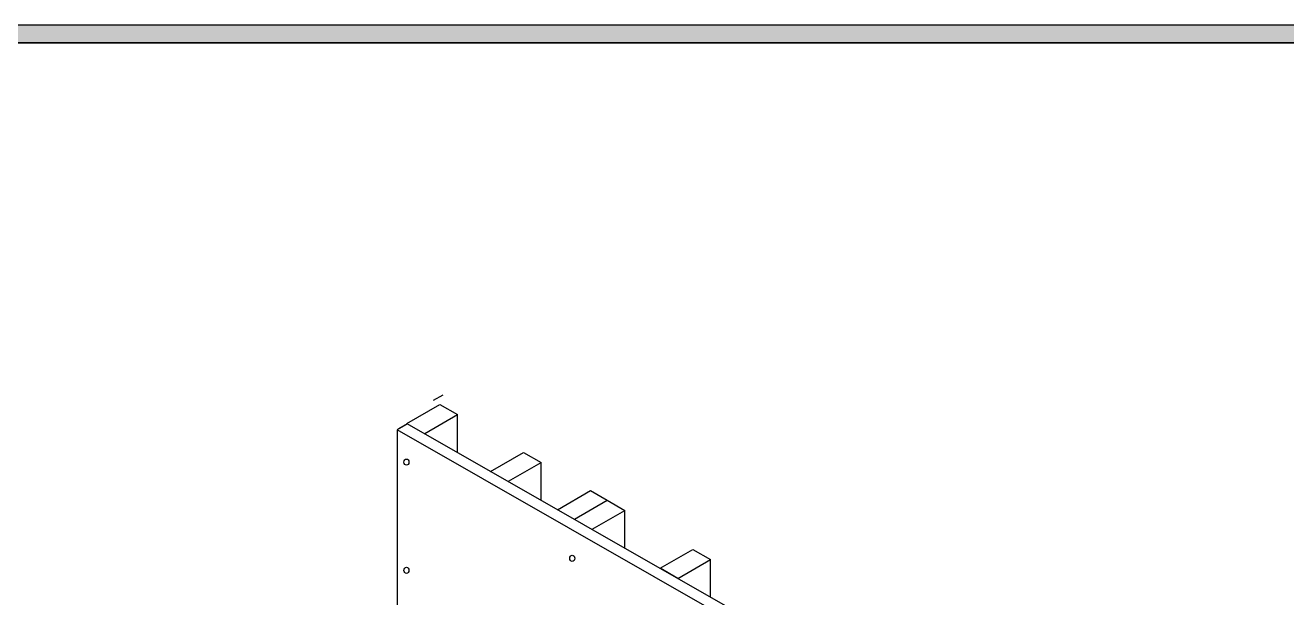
# Model space of a CAD drawing. Extents: x -1140 to 5605, y -816 to 2382.
# Drawn here: x 562 to 1210, y 1431 to 1725 of the extents above; entities that cross this region are included whole.
import ezdxf

# ---------------------------------------------------------------- set-up
doc = ezdxf.new("R2010")
doc.units = 0
doc.header["$MEASUREMENT"] = 0
for name, color, linetype, lineweight in [('G-ANNO-TTLB', 7, 'Continuous', 0), ('TYVEK', 7, 'Continuous', 0), ('wall scratch', 7, 'Continuous', 0)]:
    doc.layers.add(name, color=color, linetype=linetype, lineweight=lineweight)

# ---------------------------------------------------------------- blocks, each defined once
blk = doc.blocks.new('Block_45')
at = {"layer": 'wall scratch', "color": 18, "lineweight": 25, "true_color": 0x000000}
for points in [[(753.11, 1517.72)], [(753.11, 1095.36)]]:
    blk.add_lwpolyline(points, dxfattribs=at)
blk = doc.blocks.new('Block_48')
at = {"layer": 'wall scratch', "color": 18, "lineweight": 25, "true_color": 0x000000}
for centre in [(757.48, 1500.84), (842.69, 1451.47), (757.48, 1445.23), (931.26, 1400.15), (757.48, 1391.21), (843.99, 1373.27), (886.94, 1348.38), (1013.47, 1352.53), (757.48, 1337.2), (842.69, 1335.69), (932.55, 1321.95), (1013.47, 1296.92), (937.47, 1293.12), (757.48, 1278.09), (842.69, 1281.67), (937.47, 1239.11), (1013.47, 1242.9), (842.69, 1222.57), (757.69, 1211.64), (1013.47, 1188.88), (937.47, 1180), (757.48, 1156.69), (1013.47, 1129.78), (757.48, 1103.94), (1013.68, 1063.33), (842.69, 1054.57), (1013.47, 1008.37), (931.26, 1003.26), (1013.47, 955.63)]:
    blk.add_ellipse(centre, major_axis=(0, 1.59), ratio=0.812499, dxfattribs=at)

msp = doc.modelspace()

# ---------------------------------------------------------------- hatches: boundary and pattern name
at = {"layer": 'G-ANNO-TTLB', "true_color": 0xff00ff, "transparency": 33554687}
h = msp.add_hatch(color=6, dxfattribs=at)
edge = h.paths.add_edge_path()
edge.add_spline(control_points=[(1815.43, -731.7), (1815.43, -731.7), (-1114.08, -731.7), (-1114.08, -731.7), (-1114.08, -731.7), (-1114.08, 1725.3), (-1114.08, 1725.3), (-1114.08, 1725.3), (1815.43, 1725.3), (1815.43, 1725.3), (1815.43, 1725.3), (1815.43, -731.7), (1815.43, -731.7)], knot_values=[0, 0, 0, 0, 1, 1, 1, 2, 2, 2, 3, 3, 3, 4, 4, 4, 4], degree=3, periodic=0)
edge = h.paths.add_edge_path()
edge.add_spline(control_points=[(-1105.08, 1716.3), (-1105.08, 1716.3), (-1105.08, -722.7), (-1105.08, -722.7), (-1105.08, -722.7), (1806.43, -722.7), (1806.43, -722.7), (1806.43, -722.7), (1806.43, 1716.3), (1806.43, 1716.3), (1806.43, 1716.3), (-1105.08, 1716.3), (-1105.08, 1716.3)], knot_values=[0, 0, 0, 0, 1, 1, 1, 2, 2, 2, 3, 3, 3, 4, 4, 4, 4], degree=3, periodic=0)
edge.add_line((-1105.08, 1716.3), (-1105.08, 1716.3))

# ---------------------------------------------------------------- linework, layer by layer
at = {"layer": 'G-ANNO-TTLB', "color": 6, "lineweight": 30, "true_color": 0xff00ff}
for p, q in [((1815.43, 1725.3), (-1114.08, 1725.3)), ((1806.43, 1716.3), (-1105.08, 1716.3)), ((-1105.08, 1716.3), (1806.43, 1716.3))]:
    msp.add_line(p, q, dxfattribs=at)
at = {"layer": 'G-ANNO-TTLB'}
for points in [[(1815.43, -731.7), (1815.43, -731.7), (-1114.08, -731.7), (-1114.08, -731.7), (-1114.08, -731.7), (-1114.08, 1725.3), (-1114.08, 1725.3), (-1114.08, 1725.3), (1815.43, 1725.3), (1815.43, 1725.3), (1815.43, 1725.3), (1815.43, -731.7), (1815.43, -731.7)], [(-1105.08, 1716.3), (-1105.08, 1716.3), (-1105.08, -722.7), (-1105.08, -722.7), (-1105.08, -722.7), (1806.43, -722.7), (1806.43, -722.7), (1806.43, -722.7), (1806.43, 1716.3), (1806.43, 1716.3), (1806.43, 1716.3), (-1105.08, 1716.3), (-1105.08, 1716.3)]]:
    msp.add_open_spline(points, degree=3, knots=[0, 0, 0, 0, 1, 1, 1, 2, 2, 2, 3, 3, 3, 4, 4, 4, 4], dxfattribs=at)
at = {"layer": 'TYVEK', "color": 2, "lineweight": 25, "true_color": 0xffff00}
msp.add_line((776.1, 1535.27), (771.29, 1532.48), dxfattribs=at)
at = {"layer": 'wall scratch', "color": 33, "lineweight": 25, "true_color": 0xcc9966}
for p, q in [((757.67, 1520.65), (774.72, 1530.52)), ((774.72, 1530.52), (783.72, 1525.36)), ((766.92, 1515.64), (783.72, 1525.36)), ((783.72, 1506), (783.72, 1525.36)), ((757.92, 1520.51), (757.67, 1520.65)), ((800.62, 1496), (817.68, 1505.87)), ((817.68, 1505.87), (826.68, 1500.71)), ((809.88, 1490.99), (826.68, 1500.71)), ((826.68, 1481.35), (826.68, 1500.71)), ((835.16, 1476.4), (851.99, 1486.35)), ((851.99, 1486.35), (860.64, 1481.23)), ((843.78, 1471.48), (860.64, 1481.23)), ((860.64, 1481.23), (869.64, 1476.07)), ((852.84, 1466.35), (869.64, 1476.07)), ((869.64, 1456.71), (869.64, 1476.07)), ((896.94, 1441.13), (913.74, 1450.86)), ((913.74, 1431.53), (913.74, 1450.86))]:
    msp.add_line(p, q, dxfattribs=at)
at = {"layer": 'wall scratch', "color": 2, "lineweight": 25, "true_color": 0xffff00}
for p, q in [((757.52, 1520.15), (752.71, 1517.37)), ((752.71, 1517.37), (752.71, 1095)), ((1021.58, 1363.83), (752.71, 1517.37)), ((757.92, 1520.51), (753.11, 1517.72)), ((1026.79, 1366.98), (757.92, 1520.51))]:
    msp.add_line(p, q, dxfattribs=at)
at = {"layer": 'wall scratch', "color": 33, "lineweight": 25, "true_color": 0xcc9966}
msp.add_lwpolyline([(896.94, 1441.13), (887.94, 1446.3), (904.74, 1456.02), (913.74, 1450.86)], dxfattribs=at)

# ---------------------------------------------------------------- block references
at = {"layer": 'wall scratch'}
for name in ['Block_45', 'Block_48']:
    msp.add_blockref(name, (0, 0), dxfattribs=at)

doc.saveas('drawing.dxf')
